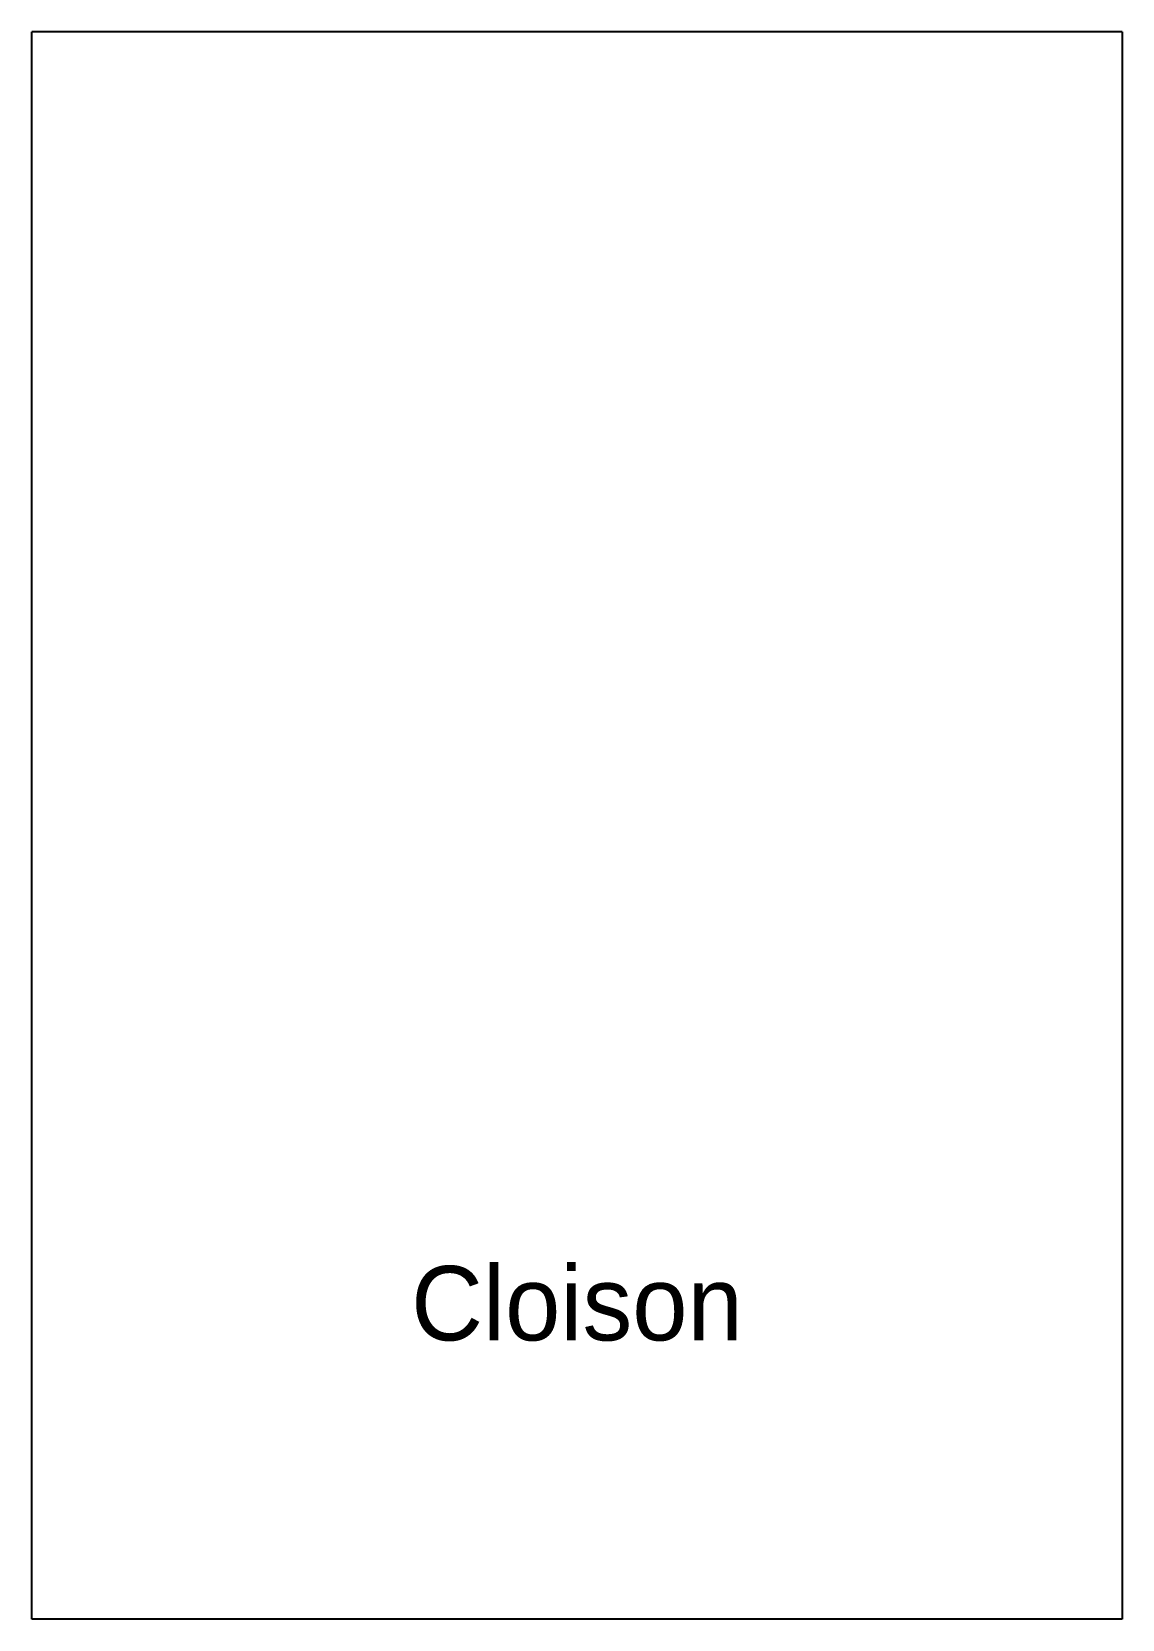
# Model space of a CAD drawing. Header units: millimetres. Extents: x 0 to 44, y 0 to 64.
import ezdxf
from ezdxf.enums import TextEntityAlignment as Align

# ---------------------------------------------------------------- set-up
doc = ezdxf.new("R2010")
doc.units = ezdxf.units.MM
doc.layers.add('CLOISON', color=1, linetype='CONTINUOUS')
doc.layers.add('GRAVURE', color=2, linetype='CONTINUOUS')

msp = doc.modelspace()

# ---------------------------------------------------------------- linework, layer by layer
at = {"layer": 'CLOISON'}
for p, q in [((43.98, 64), (0, 64)), ((0, 0), (0, 64)), ((43.98, 64), (43.98, 0)), ((43.98, 0), (0, 0))]:
    msp.add_line(p, q, dxfattribs=at)

# ---------------------------------------------------------------- texts
at = {"layer": 'GRAVURE'}
msp.add_text('Cloison', height=3, dxfattribs=at).set_placement((21.99, 12.8), align=Align.MIDDLE)

doc.saveas('drawing.dxf')
